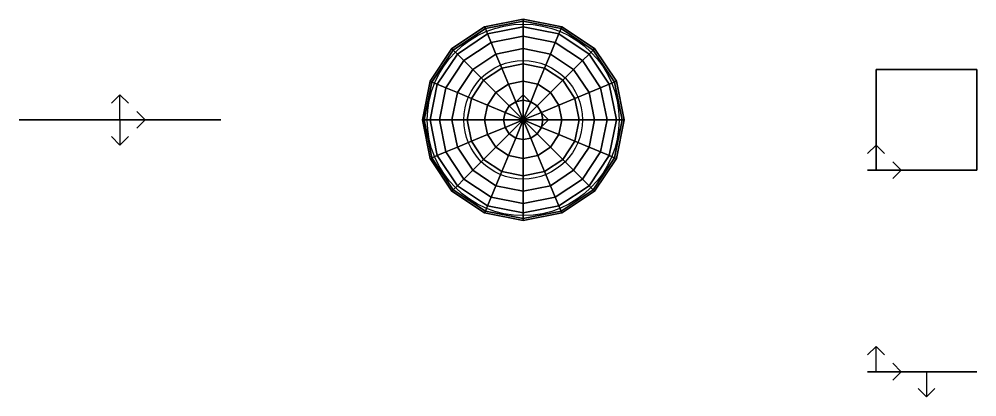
# Model space of a CAD drawing. Header units: millimetres. Extents: x -8.5 to 1, y -8.1 to 1.5.
# Drawn here: x -8.5 to 1, y -2.25 to 1.5 of the extents above; entities that cross this region are included whole.
import ezdxf

# ---------------------------------------------------------------- set-up
doc = ezdxf.new("R2010")
doc.units = ezdxf.units.MM
doc.layers.add('meshes', color=2, linetype='Continuous')
doc.layers.add('vectors', color=7, linetype='Continuous')
doc.styles.get("Standard").update_dxf_attribs({"font": 'arial.ttf'})

# ---------------------------------------------------------------- blocks, each defined once
blk = doc.blocks.new('a-box')
blk.add_lwpolyline([(0, 0), (0, 1), (1, 1), (1, 0)], close=True)
at = {"layer": 'meshes'}
for points in [[(1, 0), (0, 0), (0, 1), (1, 1)], [(1, 0, 1), (0, 0, 1), (0, 1, 1), (1, 1, 1)], [(0, 0), (0, 1), (0, 1, 1), (0, 0, 1)], [(0, 1), (1, 1), (1, 1, 1), (0, 1, 1)], [(1, 1), (1, 0), (1, 0, 1), (1, 1, 1)], [(1, 0), (0, 0), (0, 0, 1), (1, 0, 1)]]:
    blk.add_3dface(points, dxfattribs=at)
at = {"layer": 'vectors', "color": 3, "extrusion": (1.22465e-16, -4.74705e-15, -1), "elevation": 0}
blk.add_lwpolyline([(0, 0), (0, 0.25), (-0.0833, 0.1667), (0, 0.25), (0.0833, 0.1667)], dxfattribs=at)
at = {"layer": 'vectors', "color": 5, "extrusion": (0, -1, 6.12323e-17)}
blk.add_lwpolyline([(0, 0), (0, 0.25), (-0.0833, 0.1667), (0, 0.25), (0.0833, 0.1667)], dxfattribs=at)
at = {"layer": 'vectors', "color": 1, "extrusion": (0, -1.22465e-16, -1)}
blk.add_lwpolyline([(0, 0), (-0.25, 0), (-0.1667, -0.0833), (-0.25, 0), (-0.1667, 0.0833)], dxfattribs=at)
at = {"flags": 1}
for tag, p in [('segments-height', (1.2557, 0.6889)), ('segments-depth', (1.2557, 0.3889)), ('segments-width', (1.2557, 0.0889))]:
    blk.add_attdef(tag, p, '', height=0.2, dxfattribs=at)
blk = doc.blocks.new('a-sphere')
blk.add_line((0, 0), (0, 0, 2))
for centre, radius in [((0, 0, 0.691), 0.9511), ((0, 0, 1.309), 0.9511), ((0, 0, 0.191), 0.5878), ((0, 0, 1.809), 0.5878)]:
    blk.add_circle(centre, radius)
at = {"extrusion": (1, 0, 0)}
blk.add_arc((0, 1), 1, 270, 90, dxfattribs=at)
at = {"extrusion": (0, 1, 0)}
blk.add_arc((0, 1), 1, 270, 90, dxfattribs=at)
at = {"extrusion": (-1, 0, 0)}
blk.add_arc((0, 1), 1, 270, 90, dxfattribs=at)
at = {"extrusion": (0, -1, 0)}
blk.add_arc((0, 1), 1, 270, 90, dxfattribs=at)
at = {"layer": 'meshes'}
for points in [[(0, 0.9808, 1.1951), (0, 1, 1), (-0.3827, 0.9239, 1), (-0.3753, 0.9061, 1.1951)], [(0, 1, 1), (0, 0.9808, 0.8049), (-0.3753, 0.9061, 0.8049), (-0.3827, 0.9239, 1)], [(0, 0.9239, 1.3827), (0, 0.9808, 1.1951), (-0.3753, 0.9061, 1.1951), (-0.3536, 0.8536, 1.3827)], [(0, 0.9808, 0.8049), (0, 0.9239, 0.6173), (-0.3536, 0.8536, 0.6173), (-0.3753, 0.9061, 0.8049)], [(0.3753, 0.9061, 1.1951), (0.3827, 0.9239, 1), (0, 1, 1), (0, 0.9808, 1.1951)], [(0.3827, 0.9239, 1), (0.3753, 0.9061, 0.8049), (0, 0.9808, 0.8049), (0, 1, 1)], [(0.3536, 0.8536, 1.3827), (0.3753, 0.9061, 1.1951), (0, 0.9808, 1.1951), (0, 0.9239, 1.3827)], [(0.3753, 0.9061, 0.8049), (0.3536, 0.8536, 0.6173), (0, 0.9239, 0.6173), (0, 0.9808, 0.8049)], [(-0.3753, 0.9061, 1.1951), (-0.3827, 0.9239, 1), (-0.7071, 0.7071, 1), (-0.6935, 0.6935, 1.1951)], [(-0.3827, 0.9239, 1), (-0.3753, 0.9061, 0.8049), (-0.6935, 0.6935, 0.8049), (-0.7071, 0.7071, 1)], [(-0.3536, 0.8536, 1.3827), (-0.3753, 0.9061, 1.1951), (-0.6935, 0.6935, 1.1951), (-0.6533, 0.6533, 1.3827)], [(-0.3753, 0.9061, 0.8049), (-0.3536, 0.8536, 0.6173), (-0.6533, 0.6533, 0.6173), (-0.6935, 0.6935, 0.8049)], [(0, 0.8315, 1.5556), (0, 0.9239, 1.3827), (-0.3536, 0.8536, 1.3827), (-0.3182, 0.7682, 1.5556)], [(0, 0.9239, 0.6173), (0, 0.8315, 0.4444), (-0.3182, 0.7682, 0.4444), (-0.3536, 0.8536, 0.6173)], [(0.3182, 0.7682, 1.5556), (0.3536, 0.8536, 1.3827), (0, 0.9239, 1.3827), (0, 0.8315, 1.5556)], [(0.3536, 0.8536, 0.6173), (0.3182, 0.7682, 0.4444), (0, 0.8315, 0.4444), (0, 0.9239, 0.6173)], [(0.6533, 0.6533, 1.3827), (0.6935, 0.6935, 1.1951), (0.3753, 0.9061, 1.1951), (0.3536, 0.8536, 1.3827)], [(0.6935, 0.6935, 0.8049), (0.6533, 0.6533, 0.6173), (0.3536, 0.8536, 0.6173), (0.3753, 0.9061, 0.8049)], [(0.6935, 0.6935, 1.1951), (0.7071, 0.7071, 1), (0.3827, 0.9239, 1), (0.3753, 0.9061, 1.1951)], [(0.7071, 0.7071, 1), (0.6935, 0.6935, 0.8049), (0.3753, 0.9061, 0.8049), (0.3827, 0.9239, 1)], [(-0.3182, 0.7682, 1.5556), (-0.3536, 0.8536, 1.3827), (-0.6533, 0.6533, 1.3827), (-0.5879, 0.5879, 1.5556)], [(-0.3536, 0.8536, 0.6173), (-0.3182, 0.7682, 0.4444), (-0.5879, 0.5879, 0.4444), (-0.6533, 0.6533, 0.6173)], [(-0.2706, 0.6533, 1.7071), (-0.3182, 0.7682, 1.5556), (-0.5879, 0.5879, 1.5556), (-0.5, 0.5, 1.7071)], [(-0.3182, 0.7682, 0.4444), (-0.2706, 0.6533, 0.2929), (-0.5, 0.5, 0.2929), (-0.5879, 0.5879, 0.4444)], [(0, 0.7071, 1.7071), (0, 0.8315, 1.5556), (-0.3182, 0.7682, 1.5556), (-0.2706, 0.6533, 1.7071)], [(0, 0.8315, 0.4444), (0, 0.7071, 0.2929), (-0.2706, 0.6533, 0.2929), (-0.3182, 0.7682, 0.4444)], [(0.2706, 0.6533, 1.7071), (0.3182, 0.7682, 1.5556), (0, 0.8315, 1.5556), (0, 0.7071, 1.7071)], [(0.3182, 0.7682, 0.4444), (0.2706, 0.6533, 0.2929), (0, 0.7071, 0.2929), (0, 0.8315, 0.4444)], [(0.5, 0.5, 1.7071), (0.5879, 0.5879, 1.5556), (0.3182, 0.7682, 1.5556), (0.2706, 0.6533, 1.7071)], [(0.5879, 0.5879, 0.4444), (0.5, 0.5, 0.2929), (0.2706, 0.6533, 0.2929), (0.3182, 0.7682, 0.4444)], [(0.5879, 0.5879, 1.5556), (0.6533, 0.6533, 1.3827), (0.3536, 0.8536, 1.3827), (0.3182, 0.7682, 1.5556)], [(0.6533, 0.6533, 0.6173), (0.5879, 0.5879, 0.4444), (0.3182, 0.7682, 0.4444), (0.3536, 0.8536, 0.6173)], [(-0.6935, 0.6935, 1.1951), (-0.7071, 0.7071, 1), (-0.9239, 0.3827, 1), (-0.9061, 0.3753, 1.1951)], [(-0.7071, 0.7071, 1), (-0.6935, 0.6935, 0.8049), (-0.9061, 0.3753, 0.8049), (-0.9239, 0.3827, 1)], [(-0.6533, 0.6533, 1.3827), (-0.6935, 0.6935, 1.1951), (-0.9061, 0.3753, 1.1951), (-0.8536, 0.3536, 1.3827)], [(-0.6935, 0.6935, 0.8049), (-0.6533, 0.6533, 0.6173), (-0.8536, 0.3536, 0.6173), (-0.9061, 0.3753, 0.8049)], [(0, 0.5556, 1.8315), (0, 0.7071, 1.7071), (-0.2706, 0.6533, 1.7071), (-0.2126, 0.5133, 1.8315)], [(0, 0.7071, 0.2929), (0, 0.5556, 0.1685), (-0.2126, 0.5133, 0.1685), (-0.2706, 0.6533, 0.2929)], [(0.2126, 0.5133, 1.8315), (0.2706, 0.6533, 1.7071), (0, 0.7071, 1.7071), (0, 0.5556, 1.8315)], [(0.2706, 0.6533, 0.2929), (0.2126, 0.5133, 0.1685), (0, 0.5556, 0.1685), (0, 0.7071, 0.2929)], [(0.8536, 0.3536, 1.3827), (0.9061, 0.3753, 1.1951), (0.6935, 0.6935, 1.1951), (0.6533, 0.6533, 1.3827)], [(0.9061, 0.3753, 0.8049), (0.8536, 0.3536, 0.6173), (0.6533, 0.6533, 0.6173), (0.6935, 0.6935, 0.8049)], [(0.9061, 0.3753, 1.1951), (0.9239, 0.3827, 1), (0.7071, 0.7071, 1), (0.6935, 0.6935, 1.1951)], [(0.9239, 0.3827, 1), (0.9061, 0.3753, 0.8049), (0.6935, 0.6935, 0.8049), (0.7071, 0.7071, 1)], [(-0.5879, 0.5879, 1.5556), (-0.6533, 0.6533, 1.3827), (-0.8536, 0.3536, 1.3827), (-0.7682, 0.3182, 1.5556)], [(-0.6533, 0.6533, 0.6173), (-0.5879, 0.5879, 0.4444), (-0.7682, 0.3182, 0.4444), (-0.8536, 0.3536, 0.6173)], [(-0.5, 0.5, 1.7071), (-0.5879, 0.5879, 1.5556), (-0.7682, 0.3182, 1.5556), (-0.6533, 0.2706, 1.7071)], [(-0.5879, 0.5879, 0.4444), (-0.5, 0.5, 0.2929), (-0.6533, 0.2706, 0.2929), (-0.7682, 0.3182, 0.4444)], [(-0.2126, 0.5133, 1.8315), (-0.2706, 0.6533, 1.7071), (-0.5, 0.5, 1.7071), (-0.3928, 0.3928, 1.8315)], [(-0.2706, 0.6533, 0.2929), (-0.2126, 0.5133, 0.1685), (-0.3928, 0.3928, 0.1685), (-0.5, 0.5, 0.2929)], [(0.3928, 0.3928, 1.8315), (0.5, 0.5, 1.7071), (0.2706, 0.6533, 1.7071), (0.2126, 0.5133, 1.8315)], [(0.5, 0.5, 0.2929), (0.3928, 0.3928, 0.1685), (0.2126, 0.5133, 0.1685), (0.2706, 0.6533, 0.2929)], [(0.6533, 0.2706, 1.7071), (0.7682, 0.3182, 1.5556), (0.5879, 0.5879, 1.5556), (0.5, 0.5, 1.7071)], [(0.7682, 0.3182, 0.4444), (0.6533, 0.2706, 0.2929), (0.5, 0.5, 0.2929), (0.5879, 0.5879, 0.4444)], [(0.7682, 0.3182, 1.5556), (0.8536, 0.3536, 1.3827), (0.6533, 0.6533, 1.3827), (0.5879, 0.5879, 1.5556)], [(0.8536, 0.3536, 0.6173), (0.7682, 0.3182, 0.4444), (0.5879, 0.5879, 0.4444), (0.6533, 0.6533, 0.6173)], [(-0.3928, 0.3928, 1.8315), (-0.5, 0.5, 1.7071), (-0.6533, 0.2706, 1.7071), (-0.5133, 0.2126, 1.8315)], [(-0.5, 0.5, 0.2929), (-0.3928, 0.3928, 0.1685), (-0.5133, 0.2126, 0.1685), (-0.6533, 0.2706, 0.2929)], [(-0.1464, 0.3536, 1.9239), (-0.2126, 0.5133, 1.8315), (-0.3928, 0.3928, 1.8315), (-0.2706, 0.2706, 1.9239)], [(-0.2126, 0.5133, 0.1685), (-0.1464, 0.3536, 0.0761), (-0.2706, 0.2706, 0.0761), (-0.3928, 0.3928, 0.1685)], [(0, 0.3827, 1.9239), (0, 0.5556, 1.8315), (-0.2126, 0.5133, 1.8315), (-0.1464, 0.3536, 1.9239)], [(0, 0.5556, 0.1685), (0, 0.3827, 0.0761), (-0.1464, 0.3536, 0.0761), (-0.2126, 0.5133, 0.1685)], [(0.1464, 0.3536, 1.9239), (0.2126, 0.5133, 1.8315), (0, 0.5556, 1.8315), (0, 0.3827, 1.9239)], [(0.2126, 0.5133, 0.1685), (0.1464, 0.3536, 0.0761), (0, 0.3827, 0.0761), (0, 0.5556, 0.1685)], [(0.2706, 0.2706, 1.9239), (0.3928, 0.3928, 1.8315), (0.2126, 0.5133, 1.8315), (0.1464, 0.3536, 1.9239)], [(0.3928, 0.3928, 0.1685), (0.2706, 0.2706, 0.0761), (0.1464, 0.3536, 0.0761), (0.2126, 0.5133, 0.1685)], [(0.5133, 0.2126, 1.8315), (0.6533, 0.2706, 1.7071), (0.5, 0.5, 1.7071), (0.3928, 0.3928, 1.8315)], [(0.6533, 0.2706, 0.2929), (0.5133, 0.2126, 0.1685), (0.3928, 0.3928, 0.1685), (0.5, 0.5, 0.2929)], [(-0.9061, 0.3753, 1.1951), (-0.9239, 0.3827, 1), (-1, 0, 1), (-0.9808, 0, 1.1951)], [(-0.9239, 0.3827, 1), (-0.9061, 0.3753, 0.8049), (-0.9808, 0, 0.8049), (-1, 0, 1)], [(-0.2706, 0.2706, 1.9239), (-0.3928, 0.3928, 1.8315), (-0.5133, 0.2126, 1.8315), (-0.3536, 0.1464, 1.9239)], [(-0.3928, 0.3928, 0.1685), (-0.2706, 0.2706, 0.0761), (-0.3536, 0.1464, 0.0761), (-0.5133, 0.2126, 0.1685)], [(0, 0.1951, 1.9808), (0, 0.3827, 1.9239), (-0.1464, 0.3536, 1.9239), (-0.0747, 0.1802, 1.9808)], [(0, 0.3827, 0.0761), (0, 0.1951, 0.0192), (-0.0747, 0.1802, 0.0192), (-0.1464, 0.3536, 0.0761)], [(0.0747, 0.1802, 1.9808), (0.1464, 0.3536, 1.9239), (0, 0.3827, 1.9239), (0, 0.1951, 1.9808)], [(0.1464, 0.3536, 0.0761), (0.0747, 0.1802, 0.0192), (0, 0.1951, 0.0192), (0, 0.3827, 0.0761)], [(0.3536, 0.1464, 1.9239), (0.5133, 0.2126, 1.8315), (0.3928, 0.3928, 1.8315), (0.2706, 0.2706, 1.9239)], [(0.5133, 0.2126, 0.1685), (0.3536, 0.1464, 0.0761), (0.2706, 0.2706, 0.0761), (0.3928, 0.3928, 0.1685)], [(0.9808, 0, 1.1951), (1, 0, 1), (0.9239, 0.3827, 1), (0.9061, 0.3753, 1.1951)], [(1, 0, 1), (0.9808, 0, 0.8049), (0.9061, 0.3753, 0.8049), (0.9239, 0.3827, 1)], [(-0.8536, 0.3536, 1.3827), (-0.9061, 0.3753, 1.1951), (-0.9808, 0, 1.1951), (-0.9239, 0, 1.3827)], [(-0.9061, 0.3753, 0.8049), (-0.8536, 0.3536, 0.6173), (-0.9239, 0, 0.6173), (-0.9808, 0, 0.8049)], [(-0.7682, 0.3182, 1.5556), (-0.8536, 0.3536, 1.3827), (-0.9239, 0, 1.3827), (-0.8315, 0, 1.5556)], [(-0.8536, 0.3536, 0.6173), (-0.7682, 0.3182, 0.4444), (-0.8315, 0, 0.4444), (-0.9239, 0, 0.6173)], [(-0.6533, 0.2706, 1.7071), (-0.7682, 0.3182, 1.5556), (-0.8315, 0, 1.5556), (-0.7071, 0, 1.7071)], [(-0.7682, 0.3182, 0.4444), (-0.6533, 0.2706, 0.2929), (-0.7071, 0, 0.2929), (-0.8315, 0, 0.4444)], [(-0.0747, 0.1802, 1.9808), (-0.1464, 0.3536, 1.9239), (-0.2706, 0.2706, 1.9239), (-0.1379, 0.1379, 1.9808)], [(-0.1464, 0.3536, 0.0761), (-0.0747, 0.1802, 0.0192), (-0.1379, 0.1379, 0.0192), (-0.2706, 0.2706, 0.0761)], [(0.1379, 0.1379, 1.9808), (0.2706, 0.2706, 1.9239), (0.1464, 0.3536, 1.9239), (0.0747, 0.1802, 1.9808)], [(0.2706, 0.2706, 0.0761), (0.1379, 0.1379, 0.0192), (0.0747, 0.1802, 0.0192), (0.1464, 0.3536, 0.0761)], [(0.7071, 0, 1.7071), (0.8315, 0, 1.5556), (0.7682, 0.3182, 1.5556), (0.6533, 0.2706, 1.7071)], [(0.8315, 0, 0.4444), (0.7071, 0, 0.2929), (0.6533, 0.2706, 0.2929), (0.7682, 0.3182, 0.4444)], [(0.8315, 0, 1.5556), (0.9239, 0, 1.3827), (0.8536, 0.3536, 1.3827), (0.7682, 0.3182, 1.5556)], [(0.9239, 0, 0.6173), (0.8315, 0, 0.4444), (0.7682, 0.3182, 0.4444), (0.8536, 0.3536, 0.6173)], [(0.9239, 0, 1.3827), (0.9808, 0, 1.1951), (0.9061, 0.3753, 1.1951), (0.8536, 0.3536, 1.3827)], [(0.9808, 0, 0.8049), (0.9239, 0, 0.6173), (0.8536, 0.3536, 0.6173), (0.9061, 0.3753, 0.8049)], [(-0.5133, 0.2126, 1.8315), (-0.6533, 0.2706, 1.7071), (-0.7071, 0, 1.7071), (-0.5556, 0, 1.8315)], [(-0.6533, 0.2706, 0.2929), (-0.5133, 0.2126, 0.1685), (-0.5556, 0, 0.1685), (-0.7071, 0, 0.2929)], [(-0.3536, 0.1464, 1.9239), (-0.5133, 0.2126, 1.8315), (-0.5556, 0, 1.8315), (-0.3827, 0, 1.9239)], [(-0.5133, 0.2126, 0.1685), (-0.3536, 0.1464, 0.0761), (-0.3827, 0, 0.0761), (-0.5556, 0, 0.1685)], [(-0.1379, 0.1379, 1.9808), (-0.2706, 0.2706, 1.9239), (-0.3536, 0.1464, 1.9239), (-0.1802, 0.0747, 1.9808)], [(-0.2706, 0.2706, 0.0761), (-0.1379, 0.1379, 0.0192), (-0.1802, 0.0747, 0.0192), (-0.3536, 0.1464, 0.0761)], [(0, 0, 2), (0, 0.1951, 1.9808), (-0.0747, 0.1802, 1.9808), (0, 0, 2)], [(0, 0.1951, 0.0192), (0, 0), (0, 0), (-0.0747, 0.1802, 0.0192)], [(0, 0, 2), (0.0747, 0.1802, 1.9808), (0, 0.1951, 1.9808), (0, 0, 2)], [(0.0747, 0.1802, 0.0192), (0, 0), (0, 0), (0, 0.1951, 0.0192)], [(0.1802, 0.0747, 1.9808), (0.3536, 0.1464, 1.9239), (0.2706, 0.2706, 1.9239), (0.1379, 0.1379, 1.9808)], [(0.3536, 0.1464, 0.0761), (0.1802, 0.0747, 0.0192), (0.1379, 0.1379, 0.0192), (0.2706, 0.2706, 0.0761)], [(0.3827, 0, 1.9239), (0.5556, 0, 1.8315), (0.5133, 0.2126, 1.8315), (0.3536, 0.1464, 1.9239)], [(0.5556, 0, 0.1685), (0.3827, 0, 0.0761), (0.3536, 0.1464, 0.0761), (0.5133, 0.2126, 0.1685)], [(0.5556, 0, 1.8315), (0.7071, 0, 1.7071), (0.6533, 0.2706, 1.7071), (0.5133, 0.2126, 1.8315)], [(0.7071, 0, 0.2929), (0.5556, 0, 0.1685), (0.5133, 0.2126, 0.1685), (0.6533, 0.2706, 0.2929)], [(-0.1802, 0.0747, 1.9808), (-0.3536, 0.1464, 1.9239), (-0.3827, 0, 1.9239), (-0.1951, 0, 1.9808)], [(-0.3536, 0.1464, 0.0761), (-0.1802, 0.0747, 0.0192), (-0.1951, 0, 0.0192), (-0.3827, 0, 0.0761)], [(0, 0, 2), (-0.1379, 0.1379, 1.9808), (-0.1802, 0.0747, 1.9808), (0, 0, 2)], [(-0.1379, 0.1379, 0.0192), (0, 0), (0, 0), (-0.1802, 0.0747, 0.0192)], [(0, 0, 2), (-0.0747, 0.1802, 1.9808), (-0.1379, 0.1379, 1.9808), (0, 0, 2)], [(-0.0747, 0.1802, 0.0192), (0, 0), (0, 0), (-0.1379, 0.1379, 0.0192)], [(0, 0, 2), (0.1379, 0.1379, 1.9808), (0.0747, 0.1802, 1.9808), (0, 0, 2)], [(0.1379, 0.1379, 0.0192), (0, 0), (0, 0), (0.0747, 0.1802, 0.0192)], [(0, 0, 2), (0.1802, 0.0747, 1.9808), (0.1379, 0.1379, 1.9808), (0, 0, 2)], [(0.1802, 0.0747, 0.0192), (0, 0), (0, 0), (0.1379, 0.1379, 0.0192)], [(0.1951, 0, 1.9808), (0.3827, 0, 1.9239), (0.3536, 0.1464, 1.9239), (0.1802, 0.0747, 1.9808)], [(0.3827, 0, 0.0761), (0.1951, 0, 0.0192), (0.1802, 0.0747, 0.0192), (0.3536, 0.1464, 0.0761)], [(-0.9808, 0, 1.1951), (-1, 0, 1), (-0.9239, -0.3827, 1), (-0.9061, -0.3753, 1.1951)], [(-1, 0, 1), (-0.9808, 0, 0.8049), (-0.9061, -0.3753, 0.8049), (-0.9239, -0.3827, 1)], [(-0.9239, 0, 1.3827), (-0.9808, 0, 1.1951), (-0.9061, -0.3753, 1.1951), (-0.8536, -0.3536, 1.3827)], [(-0.9808, 0, 0.8049), (-0.9239, 0, 0.6173), (-0.8536, -0.3536, 0.6173), (-0.9061, -0.3753, 0.8049)], [(-0.8315, 0, 1.5556), (-0.9239, 0, 1.3827), (-0.8536, -0.3536, 1.3827), (-0.7682, -0.3182, 1.5556)], [(-0.9239, 0, 0.6173), (-0.8315, 0, 0.4444), (-0.7682, -0.3182, 0.4444), (-0.8536, -0.3536, 0.6173)], [(-0.7071, 0, 1.7071), (-0.8315, 0, 1.5556), (-0.7682, -0.3182, 1.5556), (-0.6533, -0.2706, 1.7071)], [(-0.8315, 0, 0.4444), (-0.7071, 0, 0.2929), (-0.6533, -0.2706, 0.2929), (-0.7682, -0.3182, 0.4444)], [(-0.5556, 0, 1.8315), (-0.7071, 0, 1.7071), (-0.6533, -0.2706, 1.7071), (-0.5133, -0.2126, 1.8315)], [(-0.7071, 0, 0.2929), (-0.5556, 0, 0.1685), (-0.5133, -0.2126, 0.1685), (-0.6533, -0.2706, 0.2929)], [(-0.3827, 0, 1.9239), (-0.5556, 0, 1.8315), (-0.5133, -0.2126, 1.8315), (-0.3536, -0.1464, 1.9239)], [(-0.5556, 0, 0.1685), (-0.3827, 0, 0.0761), (-0.3536, -0.1464, 0.0761), (-0.5133, -0.2126, 0.1685)], [(-0.1951, 0, 1.9808), (-0.3827, 0, 1.9239), (-0.3536, -0.1464, 1.9239), (-0.1802, -0.0747, 1.9808)], [(-0.3827, 0, 0.0761), (-0.1951, 0, 0.0192), (-0.1802, -0.0747, 0.0192), (-0.3536, -0.1464, 0.0761)], [(0, 0, 2), (-0.1802, 0.0747, 1.9808), (-0.1951, 0, 1.9808), (0, 0, 2)], [(-0.1802, 0.0747, 0.0192), (0, 0), (0, 0), (-0.1951, 0, 0.0192)], [(0, 0, 2), (-0.1951, 0, 1.9808), (-0.1802, -0.0747, 1.9808), (0, 0, 2)], [(-0.1951, 0, 0.0192), (0, 0), (0, 0), (-0.1802, -0.0747, 0.0192)], [(0, 0, 2), (-0.1802, -0.0747, 1.9808), (-0.1379, -0.1379, 1.9808), (0, 0, 2)], [(-0.1802, -0.0747, 0.0192), (0, 0), (0, 0), (-0.1379, -0.1379, 0.0192)], [(0, 0, 2), (-0.1379, -0.1379, 1.9808), (-0.0747, -0.1802, 1.9808), (0, 0, 2)], [(-0.1379, -0.1379, 0.0192), (0, 0), (0, 0), (-0.0747, -0.1802, 0.0192)], [(0, 0, 2), (-0.0747, -0.1802, 1.9808), (0, -0.1951, 1.9808), (0, 0, 2)], [(-0.0747, -0.1802, 0.0192), (0, 0), (0, 0), (0, -0.1951, 0.0192)], [(0, 0, 2), (0.1951, 0, 1.9808), (0.1802, 0.0747, 1.9808), (0, 0, 2)], [(0.1951, 0, 0.0192), (0, 0), (0, 0), (0.1802, 0.0747, 0.0192)], [(0, 0, 2), (0, -0.1951, 1.9808), (0.0747, -0.1802, 1.9808), (0, 0, 2)], [(0, -0.1951, 0.0192), (0, 0), (0, 0), (0.0747, -0.1802, 0.0192)], [(0, 0, 2), (0.0747, -0.1802, 1.9808), (0.1379, -0.1379, 1.9808), (0, 0, 2)], [(0.0747, -0.1802, 0.0192), (0, 0), (0, 0), (0.1379, -0.1379, 0.0192)], [(0, 0, 2), (0.1379, -0.1379, 1.9808), (0.1802, -0.0747, 1.9808), (0, 0, 2)], [(0.1379, -0.1379, 0.0192), (0, 0), (0, 0), (0.1802, -0.0747, 0.0192)], [(0, 0, 2), (0.1802, -0.0747, 1.9808), (0.1951, 0, 1.9808), (0, 0, 2)], [(0.1802, -0.0747, 0.0192), (0, 0), (0, 0), (0.1951, 0, 0.0192)], [(0.1802, -0.0747, 1.9808), (0.3536, -0.1464, 1.9239), (0.3827, 0, 1.9239), (0.1951, 0, 1.9808)], [(0.3536, -0.1464, 0.0761), (0.1802, -0.0747, 0.0192), (0.1951, 0, 0.0192), (0.3827, 0, 0.0761)], [(0.3536, -0.1464, 1.9239), (0.5133, -0.2126, 1.8315), (0.5556, 0, 1.8315), (0.3827, 0, 1.9239)], [(0.5133, -0.2126, 0.1685), (0.3536, -0.1464, 0.0761), (0.3827, 0, 0.0761), (0.5556, 0, 0.1685)], [(0.5133, -0.2126, 1.8315), (0.6533, -0.2706, 1.7071), (0.7071, 0, 1.7071), (0.5556, 0, 1.8315)], [(0.6533, -0.2706, 0.2929), (0.5133, -0.2126, 0.1685), (0.5556, 0, 0.1685), (0.7071, 0, 0.2929)], [(0.6533, -0.2706, 1.7071), (0.7682, -0.3182, 1.5556), (0.8315, 0, 1.5556), (0.7071, 0, 1.7071)], [(0.7682, -0.3182, 0.4444), (0.6533, -0.2706, 0.2929), (0.7071, 0, 0.2929), (0.8315, 0, 0.4444)], [(0.7682, -0.3182, 1.5556), (0.8536, -0.3536, 1.3827), (0.9239, 0, 1.3827), (0.8315, 0, 1.5556)], [(0.8536, -0.3536, 0.6173), (0.7682, -0.3182, 0.4444), (0.8315, 0, 0.4444), (0.9239, 0, 0.6173)], [(0.8536, -0.3536, 1.3827), (0.9061, -0.3753, 1.1951), (0.9808, 0, 1.1951), (0.9239, 0, 1.3827)], [(0.9061, -0.3753, 0.8049), (0.8536, -0.3536, 0.6173), (0.9239, 0, 0.6173), (0.9808, 0, 0.8049)], [(0.9061, -0.3753, 1.1951), (0.9239, -0.3827, 1), (1, 0, 1), (0.9808, 0, 1.1951)], [(0.9239, -0.3827, 1), (0.9061, -0.3753, 0.8049), (0.9808, 0, 0.8049), (1, 0, 1)], [(-0.1802, -0.0747, 1.9808), (-0.3536, -0.1464, 1.9239), (-0.2706, -0.2706, 1.9239), (-0.1379, -0.1379, 1.9808)], [(-0.3536, -0.1464, 0.0761), (-0.1802, -0.0747, 0.0192), (-0.1379, -0.1379, 0.0192), (-0.2706, -0.2706, 0.0761)], [(0.1379, -0.1379, 1.9808), (0.2706, -0.2706, 1.9239), (0.3536, -0.1464, 1.9239), (0.1802, -0.0747, 1.9808)], [(0.2706, -0.2706, 0.0761), (0.1379, -0.1379, 0.0192), (0.1802, -0.0747, 0.0192), (0.3536, -0.1464, 0.0761)], [(-0.3536, -0.1464, 1.9239), (-0.5133, -0.2126, 1.8315), (-0.3928, -0.3928, 1.8315), (-0.2706, -0.2706, 1.9239)], [(-0.5133, -0.2126, 0.1685), (-0.3536, -0.1464, 0.0761), (-0.2706, -0.2706, 0.0761), (-0.3928, -0.3928, 0.1685)], [(-0.1379, -0.1379, 1.9808), (-0.2706, -0.2706, 1.9239), (-0.1464, -0.3536, 1.9239), (-0.0747, -0.1802, 1.9808)], [(-0.2706, -0.2706, 0.0761), (-0.1379, -0.1379, 0.0192), (-0.0747, -0.1802, 0.0192), (-0.1464, -0.3536, 0.0761)], [(-0.0747, -0.1802, 1.9808), (-0.1464, -0.3536, 1.9239), (0, -0.3827, 1.9239), (0, -0.1951, 1.9808)], [(-0.1464, -0.3536, 0.0761), (-0.0747, -0.1802, 0.0192), (0, -0.1951, 0.0192), (0, -0.3827, 0.0761)], [(0, -0.1951, 1.9808), (0, -0.3827, 1.9239), (0.1464, -0.3536, 1.9239), (0.0747, -0.1802, 1.9808)], [(0, -0.3827, 0.0761), (0, -0.1951, 0.0192), (0.0747, -0.1802, 0.0192), (0.1464, -0.3536, 0.0761)], [(0.0747, -0.1802, 1.9808), (0.1464, -0.3536, 1.9239), (0.2706, -0.2706, 1.9239), (0.1379, -0.1379, 1.9808)], [(0.1464, -0.3536, 0.0761), (0.0747, -0.1802, 0.0192), (0.1379, -0.1379, 0.0192), (0.2706, -0.2706, 0.0761)], [(0.2706, -0.2706, 1.9239), (0.3928, -0.3928, 1.8315), (0.5133, -0.2126, 1.8315), (0.3536, -0.1464, 1.9239)], [(0.3928, -0.3928, 0.1685), (0.2706, -0.2706, 0.0761), (0.3536, -0.1464, 0.0761), (0.5133, -0.2126, 0.1685)], [(-0.6533, -0.2706, 1.7071), (-0.7682, -0.3182, 1.5556), (-0.5879, -0.5879, 1.5556), (-0.5, -0.5, 1.7071)], [(-0.7682, -0.3182, 0.4444), (-0.6533, -0.2706, 0.2929), (-0.5, -0.5, 0.2929), (-0.5879, -0.5879, 0.4444)], [(-0.5133, -0.2126, 1.8315), (-0.6533, -0.2706, 1.7071), (-0.5, -0.5, 1.7071), (-0.3928, -0.3928, 1.8315)], [(-0.6533, -0.2706, 0.2929), (-0.5133, -0.2126, 0.1685), (-0.3928, -0.3928, 0.1685), (-0.5, -0.5, 0.2929)], [(-0.2706, -0.2706, 1.9239), (-0.3928, -0.3928, 1.8315), (-0.2126, -0.5133, 1.8315), (-0.1464, -0.3536, 1.9239)], [(-0.3928, -0.3928, 0.1685), (-0.2706, -0.2706, 0.0761), (-0.1464, -0.3536, 0.0761), (-0.2126, -0.5133, 0.1685)], [(0.1464, -0.3536, 1.9239), (0.2126, -0.5133, 1.8315), (0.3928, -0.3928, 1.8315), (0.2706, -0.2706, 1.9239)], [(0.2126, -0.5133, 0.1685), (0.1464, -0.3536, 0.0761), (0.2706, -0.2706, 0.0761), (0.3928, -0.3928, 0.1685)], [(0.3928, -0.3928, 1.8315), (0.5, -0.5, 1.7071), (0.6533, -0.2706, 1.7071), (0.5133, -0.2126, 1.8315)], [(0.5, -0.5, 0.2929), (0.3928, -0.3928, 0.1685), (0.5133, -0.2126, 0.1685), (0.6533, -0.2706, 0.2929)], [(0.5, -0.5, 1.7071), (0.5879, -0.5879, 1.5556), (0.7682, -0.3182, 1.5556), (0.6533, -0.2706, 1.7071)], [(0.5879, -0.5879, 0.4444), (0.5, -0.5, 0.2929), (0.6533, -0.2706, 0.2929), (0.7682, -0.3182, 0.4444)], [(-0.9061, -0.3753, 1.1951), (-0.9239, -0.3827, 1), (-0.7071, -0.7071, 1), (-0.6935, -0.6935, 1.1951)], [(-0.9239, -0.3827, 1), (-0.9061, -0.3753, 0.8049), (-0.6935, -0.6935, 0.8049), (-0.7071, -0.7071, 1)], [(-0.8536, -0.3536, 1.3827), (-0.9061, -0.3753, 1.1951), (-0.6935, -0.6935, 1.1951), (-0.6533, -0.6533, 1.3827)], [(-0.9061, -0.3753, 0.8049), (-0.8536, -0.3536, 0.6173), (-0.6533, -0.6533, 0.6173), (-0.6935, -0.6935, 0.8049)], [(-0.7682, -0.3182, 1.5556), (-0.8536, -0.3536, 1.3827), (-0.6533, -0.6533, 1.3827), (-0.5879, -0.5879, 1.5556)], [(-0.8536, -0.3536, 0.6173), (-0.7682, -0.3182, 0.4444), (-0.5879, -0.5879, 0.4444), (-0.6533, -0.6533, 0.6173)], [(-0.1464, -0.3536, 1.9239), (-0.2126, -0.5133, 1.8315), (0, -0.5556, 1.8315), (0, -0.3827, 1.9239)], [(-0.2126, -0.5133, 0.1685), (-0.1464, -0.3536, 0.0761), (0, -0.3827, 0.0761), (0, -0.5556, 0.1685)], [(0, -0.3827, 1.9239), (0, -0.5556, 1.8315), (0.2126, -0.5133, 1.8315), (0.1464, -0.3536, 1.9239)], [(0, -0.5556, 0.1685), (0, -0.3827, 0.0761), (0.1464, -0.3536, 0.0761), (0.2126, -0.5133, 0.1685)], [(0.5879, -0.5879, 1.5556), (0.6533, -0.6533, 1.3827), (0.8536, -0.3536, 1.3827), (0.7682, -0.3182, 1.5556)], [(0.6533, -0.6533, 0.6173), (0.5879, -0.5879, 0.4444), (0.7682, -0.3182, 0.4444), (0.8536, -0.3536, 0.6173)], [(0.6533, -0.6533, 1.3827), (0.6935, -0.6935, 1.1951), (0.9061, -0.3753, 1.1951), (0.8536, -0.3536, 1.3827)], [(0.6935, -0.6935, 0.8049), (0.6533, -0.6533, 0.6173), (0.8536, -0.3536, 0.6173), (0.9061, -0.3753, 0.8049)], [(0.6935, -0.6935, 1.1951), (0.7071, -0.7071, 1), (0.9239, -0.3827, 1), (0.9061, -0.3753, 1.1951)], [(0.7071, -0.7071, 1), (0.6935, -0.6935, 0.8049), (0.9061, -0.3753, 0.8049), (0.9239, -0.3827, 1)], [(-0.3928, -0.3928, 1.8315), (-0.5, -0.5, 1.7071), (-0.2706, -0.6533, 1.7071), (-0.2126, -0.5133, 1.8315)], [(-0.5, -0.5, 0.2929), (-0.3928, -0.3928, 0.1685), (-0.2126, -0.5133, 0.1685), (-0.2706, -0.6533, 0.2929)], [(0.2126, -0.5133, 1.8315), (0.2706, -0.6533, 1.7071), (0.5, -0.5, 1.7071), (0.3928, -0.3928, 1.8315)], [(0.2706, -0.6533, 0.2929), (0.2126, -0.5133, 0.1685), (0.3928, -0.3928, 0.1685), (0.5, -0.5, 0.2929)], [(-0.5, -0.5, 1.7071), (-0.5879, -0.5879, 1.5556), (-0.3182, -0.7682, 1.5556), (-0.2706, -0.6533, 1.7071)], [(-0.5879, -0.5879, 0.4444), (-0.5, -0.5, 0.2929), (-0.2706, -0.6533, 0.2929), (-0.3182, -0.7682, 0.4444)], [(-0.2126, -0.5133, 1.8315), (-0.2706, -0.6533, 1.7071), (0, -0.7071, 1.7071), (0, -0.5556, 1.8315)], [(-0.2706, -0.6533, 0.2929), (-0.2126, -0.5133, 0.1685), (0, -0.5556, 0.1685), (0, -0.7071, 0.2929)], [(0, -0.5556, 1.8315), (0, -0.7071, 1.7071), (0.2706, -0.6533, 1.7071), (0.2126, -0.5133, 1.8315)], [(0, -0.7071, 0.2929), (0, -0.5556, 0.1685), (0.2126, -0.5133, 0.1685), (0.2706, -0.6533, 0.2929)], [(0.2706, -0.6533, 1.7071), (0.3182, -0.7682, 1.5556), (0.5879, -0.5879, 1.5556), (0.5, -0.5, 1.7071)], [(0.3182, -0.7682, 0.4444), (0.2706, -0.6533, 0.2929), (0.5, -0.5, 0.2929), (0.5879, -0.5879, 0.4444)], [(-0.6533, -0.6533, 1.3827), (-0.6935, -0.6935, 1.1951), (-0.3753, -0.9061, 1.1951), (-0.3536, -0.8536, 1.3827)], [(-0.6935, -0.6935, 0.8049), (-0.6533, -0.6533, 0.6173), (-0.3536, -0.8536, 0.6173), (-0.3753, -0.9061, 0.8049)], [(-0.5879, -0.5879, 1.5556), (-0.6533, -0.6533, 1.3827), (-0.3536, -0.8536, 1.3827), (-0.3182, -0.7682, 1.5556)], [(-0.6533, -0.6533, 0.6173), (-0.5879, -0.5879, 0.4444), (-0.3182, -0.7682, 0.4444), (-0.3536, -0.8536, 0.6173)], [(-0.2706, -0.6533, 1.7071), (-0.3182, -0.7682, 1.5556), (0, -0.8315, 1.5556), (0, -0.7071, 1.7071)], [(-0.3182, -0.7682, 0.4444), (-0.2706, -0.6533, 0.2929), (0, -0.7071, 0.2929), (0, -0.8315, 0.4444)], [(0, -0.7071, 1.7071), (0, -0.8315, 1.5556), (0.3182, -0.7682, 1.5556), (0.2706, -0.6533, 1.7071)], [(0, -0.8315, 0.4444), (0, -0.7071, 0.2929), (0.2706, -0.6533, 0.2929), (0.3182, -0.7682, 0.4444)], [(0.3182, -0.7682, 1.5556), (0.3536, -0.8536, 1.3827), (0.6533, -0.6533, 1.3827), (0.5879, -0.5879, 1.5556)], [(0.3536, -0.8536, 0.6173), (0.3182, -0.7682, 0.4444), (0.5879, -0.5879, 0.4444), (0.6533, -0.6533, 0.6173)], [(0.3536, -0.8536, 1.3827), (0.3753, -0.9061, 1.1951), (0.6935, -0.6935, 1.1951), (0.6533, -0.6533, 1.3827)], [(0.3753, -0.9061, 0.8049), (0.3536, -0.8536, 0.6173), (0.6533, -0.6533, 0.6173), (0.6935, -0.6935, 0.8049)], [(-0.6935, -0.6935, 1.1951), (-0.7071, -0.7071, 1), (-0.3827, -0.9239, 1), (-0.3753, -0.9061, 1.1951)], [(-0.7071, -0.7071, 1), (-0.6935, -0.6935, 0.8049), (-0.3753, -0.9061, 0.8049), (-0.3827, -0.9239, 1)], [(0.3753, -0.9061, 1.1951), (0.3827, -0.9239, 1), (0.7071, -0.7071, 1), (0.6935, -0.6935, 1.1951)], [(0.3827, -0.9239, 1), (0.3753, -0.9061, 0.8049), (0.6935, -0.6935, 0.8049), (0.7071, -0.7071, 1)], [(-0.3536, -0.8536, 1.3827), (-0.3753, -0.9061, 1.1951), (0, -0.9808, 1.1951), (0, -0.9239, 1.3827)], [(-0.3753, -0.9061, 0.8049), (-0.3536, -0.8536, 0.6173), (0, -0.9239, 0.6173), (0, -0.9808, 0.8049)], [(-0.3182, -0.7682, 1.5556), (-0.3536, -0.8536, 1.3827), (0, -0.9239, 1.3827), (0, -0.8315, 1.5556)], [(-0.3536, -0.8536, 0.6173), (-0.3182, -0.7682, 0.4444), (0, -0.8315, 0.4444), (0, -0.9239, 0.6173)], [(0, -0.8315, 1.5556), (0, -0.9239, 1.3827), (0.3536, -0.8536, 1.3827), (0.3182, -0.7682, 1.5556)], [(0, -0.9239, 0.6173), (0, -0.8315, 0.4444), (0.3182, -0.7682, 0.4444), (0.3536, -0.8536, 0.6173)], [(0, -0.9239, 1.3827), (0, -0.9808, 1.1951), (0.3753, -0.9061, 1.1951), (0.3536, -0.8536, 1.3827)], [(0, -0.9808, 0.8049), (0, -0.9239, 0.6173), (0.3536, -0.8536, 0.6173), (0.3753, -0.9061, 0.8049)], [(-0.3753, -0.9061, 1.1951), (-0.3827, -0.9239, 1), (0, -1, 1), (0, -0.9808, 1.1951)], [(-0.3827, -0.9239, 1), (-0.3753, -0.9061, 0.8049), (0, -0.9808, 0.8049), (0, -1, 1)], [(0, -0.9808, 1.1951), (0, -1, 1), (0.3827, -0.9239, 1), (0.3753, -0.9061, 1.1951)], [(0, -1, 1), (0, -0.9808, 0.8049), (0.3753, -0.9061, 0.8049), (0.3827, -0.9239, 1)]]:
    blk.add_3dface(points, dxfattribs=at)
at = {"layer": 'vectors', "color": 3, "extrusion": (1.22465e-16, -4.74705e-15, -1), "elevation": 0}
blk.add_lwpolyline([(0, 0), (0, 0.25), (-0.0833, 0.1667), (0, 0.25), (0.0833, 0.1667)], dxfattribs=at)
at = {"layer": 'vectors', "color": 5, "extrusion": (0, -1, 6.12323e-17)}
blk.add_lwpolyline([(0, 0), (0, 0.25), (-0.0833, 0.1667), (0, 0.25), (0.0833, 0.1667)], dxfattribs=at)
at = {"layer": 'vectors', "color": 1, "extrusion": (0, -1.22465e-16, -1)}
blk.add_lwpolyline([(0, 0), (-0.25, 0), (-0.1667, -0.0833), (-0.25, 0), (-0.1667, 0.0833)], dxfattribs=at)
at = {"flags": 1}
for tag, p in [('phi-length', (0.8529, 0.6573)), ('phi-start', (0.8529, 0.3573)), ('segments-height', (0.8529, 0.0573)), ('segments-width', (0.8529, -0.2427)), ('theta-length', (0.8529, -0.5427)), ('theta-start', (0.8529, -0.8427))]:
    blk.add_attdef(tag, p, '', height=0.2, dxfattribs=at)
blk = doc.blocks.new('a-circle')
at = {"extrusion": (0, -1, 6.12323e-17)}
blk.add_circle((0, 0), 1, dxfattribs=at)
at = {"layer": 'meshes'}
for points in [[(0, 0), (0, 0), (-1, 0), (-0.9239, 0, 0.3827)], [(0, 0), (0, 0), (-0.9239, 0, -0.3827), (-1, 0)], [(0, 0), (0, 0), (-0.9239, 0, 0.3827), (-0.7071, 0, 0.7071)], [(0, 0), (0, 0), (-0.7071, 0, -0.7071), (-0.9239, 0, -0.3827)], [(0, 0), (0, 0), (-0.7071, 0, 0.7071), (-0.3827, 0, 0.9239)], [(0, 0), (0, 0), (-0.3827, 0, -0.9239), (-0.7071, 0, -0.7071)], [(0, 0), (0, 0), (-0.3827, 0, 0.9239), (0, 0, 1)], [(0, 0), (0, 0), (0, 0, -1), (-0.3827, 0, -0.9239)], [(0, 0), (0, 0), (0.9239, 0, 0.3827), (1, 0)], [(0, 0), (0, 0), (0.7071, 0, 0.7071), (0.9239, 0, 0.3827)], [(0, 0), (0, 0), (0.3827, 0, 0.9239), (0.7071, 0, 0.7071)], [(0, 0), (0, 0), (0, 0, 1), (0.3827, 0, 0.9239)], [(0, 0), (0, 0), (0.3827, 0, -0.9239), (0, 0, -1)], [(0, 0), (0, 0), (0.7071, 0, -0.7071), (0.3827, 0, -0.9239)], [(0, 0), (0, 0), (0.9239, 0, -0.3827), (0.7071, 0, -0.7071)], [(0, 0), (0, 0), (1, 0), (0.9239, 0, -0.3827)]]:
    blk.add_3dface(points, dxfattribs=at)
at = {"layer": 'vectors', "color": 3, "extrusion": (1.22465e-16, -4.74705e-15, -1)}
blk.add_lwpolyline([(0, 0), (0, 0.25), (-0.0833, 0.1667), (0, 0.25), (0.0833, 0.1667)], dxfattribs=at)
at = {"layer": 'vectors', "color": 5, "extrusion": (0, -1, 6.12323e-17)}
blk.add_lwpolyline([(0, 0), (0, 0.25), (-0.0833, 0.1667), (0, 0.25), (0.0833, 0.1667)], dxfattribs=at)
at = {"layer": 'vectors', "extrusion": (-1.22465e-16, 4.74705e-15, -1)}
blk.add_lwpolyline([(0, 0), (0, -0.25), (0.0833, -0.1667), (0, -0.25), (-0.0833, -0.1667)], dxfattribs=at)
at = {"layer": 'vectors', "color": 1, "extrusion": (0, -1.22465e-16, -1)}
blk.add_lwpolyline([(0, 0), (-0.25, 0), (-0.1667, -0.0833), (-0.25, 0), (-0.1667, 0.0833)], dxfattribs=at)
at = {"flags": 1}
for tag, p in [('segments', (0.6698, 0.1146)), ('theta-length', (0.6698, -0.1854)), ('theta-start', (0.6698, -0.4854))]:
    blk.add_attdef(tag, p, '', height=0.2, dxfattribs=at)
blk = doc.blocks.new('a-plane')
for p, q in [((0, 0), (1, 0)), ((1, 0, 1), (0, 0, 1)), ((0, 0, 1), (0, 0)), ((1, 0), (1, 0, 1))]:
    blk.add_line(p, q)
at = {"layer": 'meshes'}
blk.add_3dface([(1, 0), (0, 0), (0, 0, 1), (1, 0, 1)], dxfattribs=at)
at = {"layer": 'vectors', "color": 3, "extrusion": (1.22465e-16, -4.74705e-15, -1)}
blk.add_lwpolyline([(0, 0), (0, 0.25), (-0.0833, 0.1667), (0, 0.25), (0.0833, 0.1667)], dxfattribs=at)
at = {"layer": 'vectors', "color": 5, "extrusion": (0, -1, 6.12323e-17)}
blk.add_lwpolyline([(0, 0), (0, 0.25), (-0.0833, 0.1667), (0, 0.25), (0.0833, 0.1667)], dxfattribs=at)
at = {"layer": 'vectors', "color": 1, "extrusion": (0, -1.22465e-16, -1)}
blk.add_lwpolyline([(0, 0), (-0.25, 0), (-0.1667, -0.0833), (-0.25, 0), (-0.1667, 0.0833)], dxfattribs=at)
at = {"layer": 'vectors', "extrusion": (-1.22465e-16, 4.74705e-15, -1), "elevation": -0.5}
blk.add_lwpolyline([(-0.5, 0), (-0.5, -0.25), (-0.4167, -0.1667), (-0.5, -0.25), (-0.5833, -0.1667)], dxfattribs=at)
at = {"flags": 1}
for tag, p in [('segments-height', (1.2557, 0.3889)), ('segments-width', (1.2557, 0.0889))]:
    blk.add_attdef(tag, p, '', height=0.2, dxfattribs=at)

msp = doc.modelspace()

# ---------------------------------------------------------------- block references
for name, p in [('a-sphere', (-3.5, 0.5)), ('a-box', (0, 0)), ('a-circle', (-7.5, 0.5)), ('a-plane', (0, -2))]:
    msp.add_blockref(name, p)

doc.saveas('drawing.dxf')
